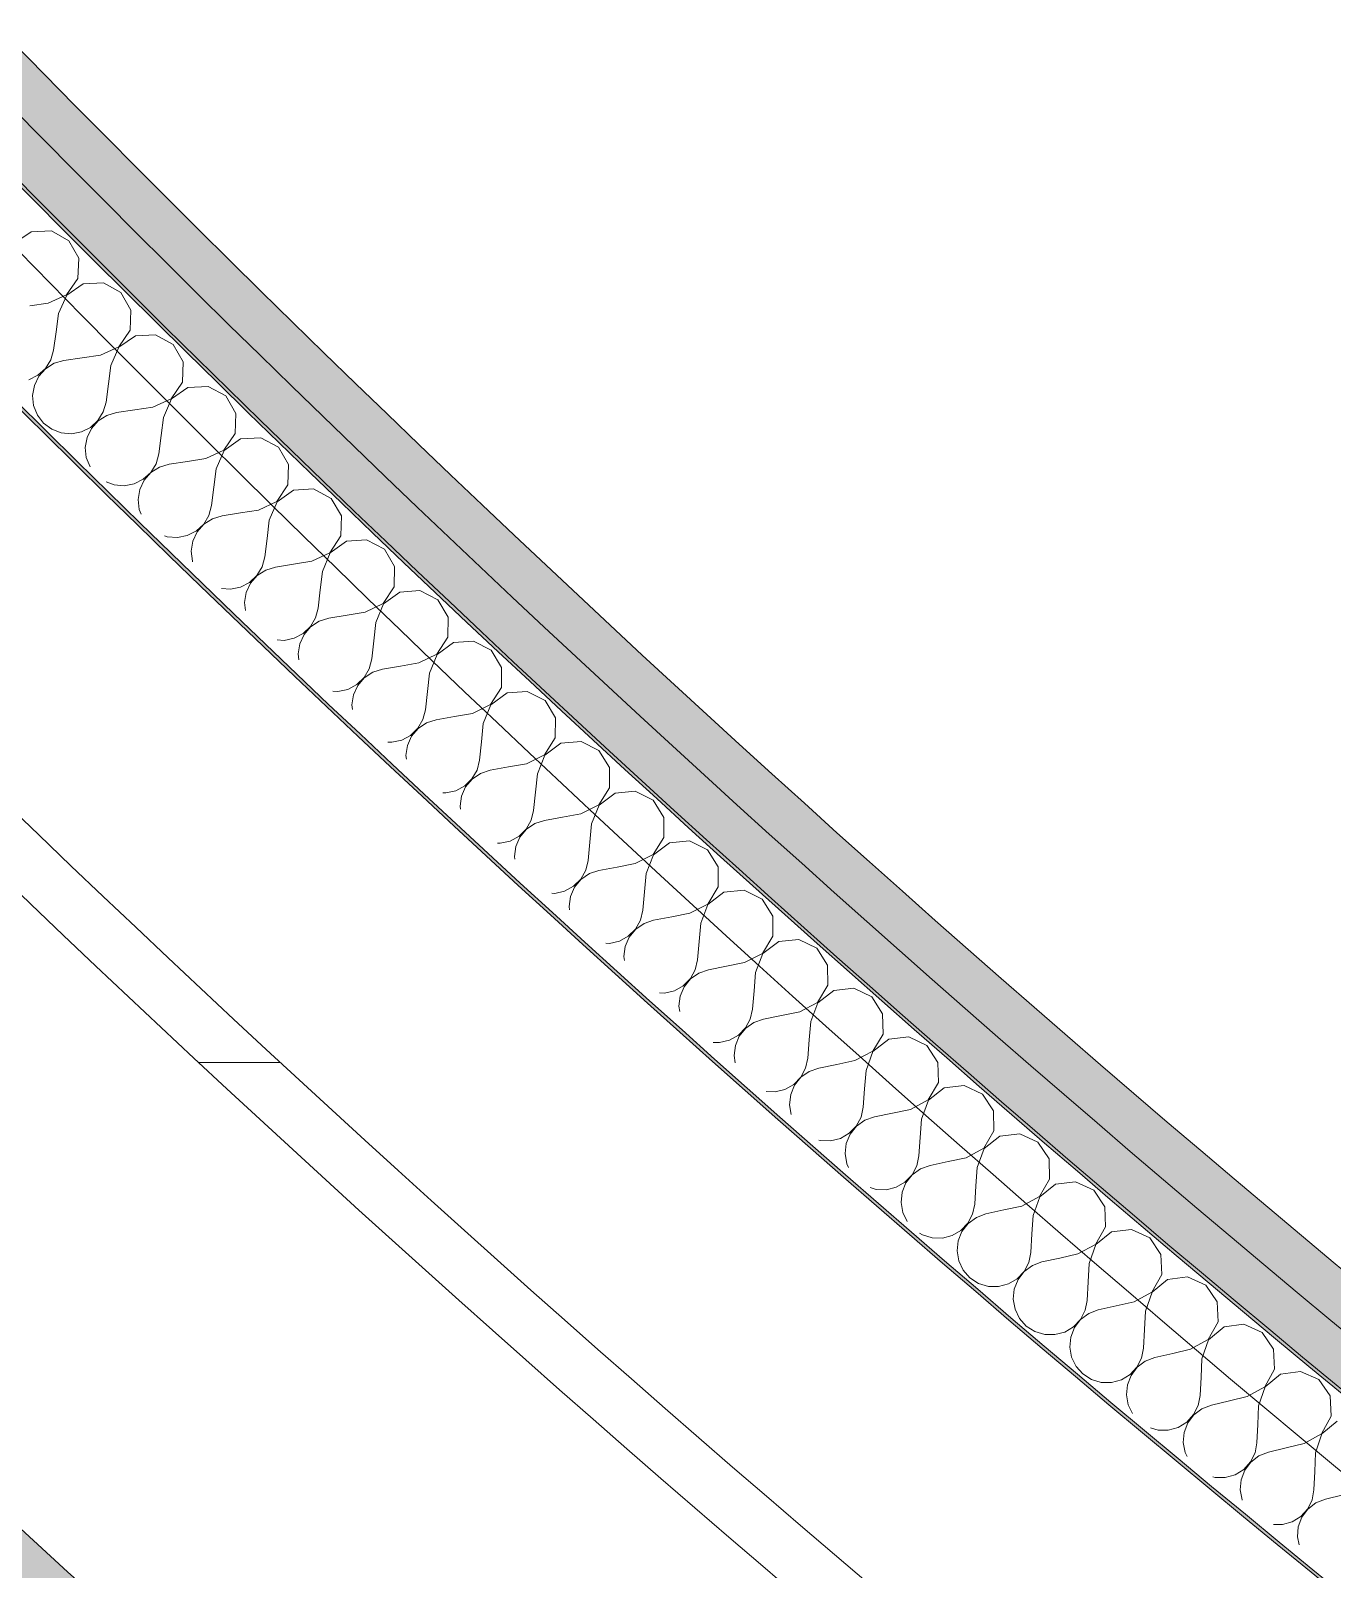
# Model space of a CAD drawing. Header units: millimetres. Extents: x -89663 to 74273, y -103666 to 18539.
# Drawn here: x -39574.8 to -39153.6, y -68363.8 to -67866.1 of the extents above; entities that cross this region are included whole.
import ezdxf
from ezdxf.enums import TextEntityAlignment as Align

# ---------------------------------------------------------------- set-up
doc = ezdxf.new("R2010")
doc.units = ezdxf.units.MM
doc.header["$MEASUREMENT"] = 0
doc.linetypes.add('Double Dashed', pattern=[1093.611073, 529.166651, -211.666656, 141.111112, -211.666656])
doc.linetypes.add('Hidden Line', pattern=[55, 45, -10])
for name, color, linetype in [('A-25-M_Wall_Ext', 7, 'Continuous'), ('A-25-M_Wall_Int', 7, 'Continuous'), ('New_A-05-M_Gross_Int_Circulation', 7, 'Continuous'), ('New_A-15-MG_Structural_Grid_Phase_2', 7, 'Continuous'), ('New_A-20-M_Floor_Slab', 7, 'Continuous'), ('New_A-20-M_Hard_Landscape', 7, 'Continuous'), ('New_A-25-M_Wall_Ext', 7, 'Continuous'), ('New_A-25-M_Wall_Int', 7, 'Continuous'), ('New_A-40-M_Soft_Landscaping_P2', 7, 'Continuous')]:
    doc.layers.add(name, color=color, linetype=linetype)
for name, color, linetype, lineweight in [('A-25-M_Wall_Ext_Pen_No__87', 8, 'Continuous', 20), ('A-25-M_Wall_Int_Pen_No__193', 7, 'Continuous', 18), ('New_A-20-M_Floor_Slab_Pen_No__89', 8, 'Continuous', 20), ('New_A-25-M_Wall_Ext_Pen_No__87', 8, 'Continuous', 20), ('New_A-25-M_Wall_Int_Pen_No__1', 7, 'Continuous', 13), ('New_A-25-M_Wall_Int_Pen_No__150', 7, 'Continuous', 0), ('New_A-40-M_Soft_Landscaping_P2_Pen_No__150', 7, 'Continuous', 0), ('New_ArchiCAD Zone Stamps_Pen_No__9', 7, 'Continuous', 13)]:
    doc.layers.add(name, color=color, linetype=linetype, lineweight=lineweight)
for name, color, linetype, lineweight, true_color in [('A-25-M_Wall_Int_Pen_No__107', 7, 'Continuous', 15, 0xa6a6a6), ('A-25-M_Wall_Int_Pen_No__149', 7, 'Continuous', 0, 0x2a2a2a), ('New_A-05-M_Gross_Int_Circulation_Pen_No__74', 7, 'Continuous', 20, 0x606060), ('New_A-15-MG_Structural_Grid_Phase_2_Pen_No__222', 7, 'Continuous', 13, 0x65af33), ('New_A-20-M_Hard_Landscape_Pen_No__53', 7, 'Continuous', 35, 0x444444), ('New_A-25-M_Wall_Ext_Pen_No__107', 7, 'Continuous', 15, 0xa6a6a6), ('New_A-25-M_Wall_Ext_Pen_No__27', 7, 'Continuous', 50, 0x2a2a2a), ('New_A-25-M_Wall_Int_Pen_No__107', 7, 'Continuous', 15, 0xa6a6a6), ('New_A-25-M_Wall_Int_Pen_No__81', 7, 'Continuous', 20, 0x6a6a6a)]:
    doc.layers.add(name, color=color, linetype=linetype, lineweight=lineweight, true_color=true_color)
doc.styles.add('GENERATED_STYLE_1', font='')
doc.styles.add('GENERATED_STYLE_3', font='')
doc.styles.get('GENERATED_STYLE_1').set_extended_font_data('Arial', bold=True)
doc.styles.get('GENERATED_STYLE_3').set_extended_font_data('Arial')

# ---------------------------------------------------------------- blocks, each defined once
blk = doc.blocks.new('Stair 07 _INB 0168_3_1', base_point=(-36902.6, -62923.54))
at = {"layer": 'New_A-05-M_Gross_Int_Circulation_Pen_No__74', "linetype": 'Continuous'}
blk.add_arc((-35590.81, -64044.6), 5572.84, 205.17635, 243.44538, dxfattribs=at)
at = {"layer": 'New_ArchiCAD Zone Stamps_Pen_No__9'}
for tag, height, style, p in [('ROOM_NAME', 250, 'GENERATED_STYLE_1', (-37168.15, -61611.29)), ('zoneNameLine2', 250, 'GENERATED_STYLE_1', (-37356.58, -62043.42)), ('ROOM_NUMBER', 200, 'GENERATED_STYLE_3', (-37545.01, -62464.13)), ('measuredAreaCode', 200, 'GENERATED_STYLE_3', (-37702.04, -62824.24)), ('DUMMY_649', 200, 'GENERATED_STYLE_3', (-37394.63, -62958.28)), ('DUMMY_650', 200, 'GENERATED_STYLE_3', (-36905.29, -63171.66)), ('DUMMY_651', 133.33, 'GENERATED_STYLE_3', (-36626, -63278.2))]:
    blk.add_attdef(tag, text='', height=height, rotation=336.4404, dxfattribs=dict(at, style=style)).set_placement(p, align=Align.TOP_LEFT)
blk = doc.blocks.new('Mesh_5_1', base_point=(-56628.5, -71821.01))
at = {"layer": 'New_A-20-M_Hard_Landscape_Pen_No__53', "linetype": 'Continuous', "flags": 128}
blk.add_lwpolyline([(-50733.29, -76386.27), (-45824.1, -78214.16), (-37862.26, -79362.98), (-25566.81, -79831.65), (-15524.66, -79453.14, 0.018331), (-5629.03, -78358.93), (-5812.18, -77015.43, 0.064555), (8110.91, -71321.81), (8166.87, -71194.51), (9811.35, -67453.22), (11682.05, -63197.26), (9115.45, -62078.09), (8602.87, -63253.59), (5945.5, -69347.79, -0.091986), (-14657.07, -75939.89), (-17579.25, -76160.81, -0.138824), (-37194.67, -72335.54, -0.171752), (-44779.44, -64647.12), (-44956.5, -64631.22), (-45033.77, -63133.21), (-45111.04, -61635.21), (-45188.32, -60137.2), (-45265.59, -58639.19), (-51572.37, -58963.59)], format="xyb", dxfattribs=at)
blk = doc.blocks.new('Mesh_33_1', base_point=(-40933.13, -67038.12))
at = {"layer": 'New_A-40-M_Soft_Landscaping_P2_Pen_No__150', "linetype": 'Continuous', "flags": 128}
blk.add_lwpolyline([(-40933.13, -67038.12, 0.320491), (-40900.75, -69852.74, 0.075053), (-37194.67, -72335.54, 0.135492), (-17580.92, -76160.23), (-17996.04, -70642.96, -0.183873), (-38079.88, -69688.08, -0.169448), (-40869.93, -67158.76, -0.091733)], format="xyb", close=True, dxfattribs=at)
blk = doc.blocks.new('Mesh_34_1', base_point=(-38055.11, -69698.86))
at = {"layer": 'New_A-40-M_Soft_Landscaping_P2_Pen_No__150', "linetype": 'Continuous', "flags": 128}
blk.add_lwpolyline([(-38055.11, -69698.86, -0.169694), (-40869.93, -67158.76, 0.334983), (-40169.42, -69894.96, 0.065126), (-36684.41, -71850.78, 0.165018), (-17774.28, -73559.95), (-17996.04, -70642.96, -0.183626)], format="xyb", close=True, dxfattribs=at)
blk = doc.blocks.new('Slab_46_1', base_point=(-44734.13, -52924.74))
at = {"layer": 'New_A-20-M_Floor_Slab_Pen_No__89', "linetype": 'Continuous', "flags": 128}
blk.add_lwpolyline([(-44734.13, -52924.74), (-44734.3, -52924.72, -0.179811), (-34721.45, -33027.69), (-34721.92, -33027.18), (-25959.6, -24873.2), (-20981.62, -27043.85), (-17009.56, -17934.66), (-17703.34, -17189.12), (-11222.85, -11158.55), (-10852.64, -11556.37), (-2918.66, -4173.23), (921.42, -599.75), (3259.49, -1619.27), (2636.44, -2195.91), (2144.41, -3324.28), (-4596.33, -18782.94), (-10337.07, -31948.28), (-13252.03, -30677.22), (-20095.26, -46371.16, -0.415568), (-30017.22, -50195.91), (-38341.96, -69287.69, -0.234037), (-41521.39, -64901.11, -0.022084), (-42146.95, -60901.38), (-44895.69, -59706.59, -0.043731)], format="xyb", close=True, dxfattribs=at)
blk = doc.blocks.new('*X542')
at = {"layer": 'New_A-25-M_Wall_Int_Pen_No__150', "linetype": 'Continuous'}
for p, q in [((-39574.59, -67931.08), (-39579.98, -67934.73)), ((-39568.09, -67930.81), (-39574.59, -67931.08)), ((-39562.42, -67933.99), (-39568.09, -67930.81)), ((-39559.25, -67939.67), (-39562.42, -67933.99)), ((-39559.54, -67946.17), (-39559.25, -67939.67)), ((-39563.2, -67951.55), (-39559.54, -67946.17)), ((-39557.76, -67947.95), (-39563.14, -67951.62)), ((-39551.26, -67947.65), (-39557.76, -67947.95)), ((-39545.57, -67950.8), (-39551.26, -67947.65)), ((-39569.15, -67954.2), (-39575.05, -67955.03)), ((-39569.15, -67954.2), (-39563.2, -67951.55)), ((-39563.14, -67951.62), (-39565.77, -67957.57)), ((-39542.39, -67956.47), (-39545.57, -67950.8)), ((-39565.77, -67957.57), (-39566.59, -67963.47)), ((-39542.65, -67962.98), (-39542.39, -67956.47)), ((-39566.59, -67963.47), (-39567.41, -67969.38)), ((-39546.29, -67968.37), (-39542.65, -67962.98)), ((-39540.86, -67964.75), (-39546.22, -67968.44)), ((-39534.36, -67964.42), (-39540.86, -67964.75)), ((-39528.66, -67967.55), (-39534.36, -67964.42)), ((-39568.31, -67972.54), (-39567.41, -67969.38)), ((-39552.22, -67971.04), (-39546.29, -67968.37)), ((-39546.22, -67968.44), (-39548.83, -67974.4)), ((-39525.45, -67973.2), (-39528.66, -67967.55)), ((-39570.03, -67975.34), (-39568.31, -67972.54)), ((-39567.18, -67973.66), (-39569.97, -67975.41)), ((-39564.02, -67972.75), (-39567.18, -67973.66)), ((-39558.12, -67971.9), (-39564.02, -67972.75)), ((-39552.22, -67971.04), (-39558.12, -67971.9)), ((-39548.83, -67974.4), (-39549.63, -67980.3)), ((-39525.69, -67979.71), (-39525.45, -67973.2)), ((-39575.4, -67979.01), (-39572.46, -67977.55)), ((-39572.17, -67977.84), (-39573.61, -67980.8)), ((-39572.46, -67977.55), (-39570.03, -67975.34)), ((-39569.97, -67975.41), (-39572.17, -67977.84)), ((-39529.3, -67985.12), (-39525.69, -67979.71)), ((-39573.61, -67980.8), (-39574.19, -67984.04)), ((-39574.19, -67984.04), (-39573.86, -67987.32)), ((-39549.63, -67980.3), (-39550.42, -67986.21)), ((-39535.23, -67987.81), (-39529.3, -67985.12)), ((-39529.23, -67985.18), (-39531.82, -67991.16)), ((-39523.89, -67981.47), (-39529.23, -67985.18)), ((-39517.39, -67981.12), (-39523.89, -67981.47)), ((-39511.68, -67984.22), (-39517.39, -67981.12)), ((-39508.44, -67989.87), (-39511.68, -67984.22)), ((-39573.86, -67987.32), (-39572.64, -67990.39)), ((-39553.02, -67992.18), (-39551.31, -67989.38)), ((-39551.31, -67989.38), (-39550.42, -67986.21)), ((-39547.02, -67989.57), (-39550.17, -67990.5)), ((-39541.12, -67988.69), (-39547.02, -67989.57)), ((-39535.23, -67987.81), (-39541.12, -67988.69)), ((-39508.65, -67996.37), (-39508.44, -67989.87)), ((-39572.64, -67990.39), (-39570.63, -67993.02)), ((-39570.63, -67993.02), (-39567.98, -67995.01)), ((-39567.98, -67995.01), (-39564.89, -67996.19)), ((-39558.37, -67995.88), (-39555.44, -67994.41)), ((-39555.14, -67994.7), (-39556.57, -67997.66)), ((-39555.44, -67994.41), (-39553.02, -67992.18)), ((-39552.95, -67992.25), (-39555.14, -67994.7)), ((-39550.17, -67990.5), (-39552.95, -67992.25)), ((-39531.82, -67991.16), (-39532.59, -67997.07)), ((-39564.89, -67996.19), (-39561.61, -67996.49)), ((-39561.61, -67996.49), (-39558.37, -67995.88)), ((-39556.57, -67997.66), (-39557.14, -68000.9)), ((-39532.59, -67997.07), (-39533.36, -68002.98)), ((-39512.25, -68001.79), (-39508.65, -67996.37)), ((-39506.85, -67998.12), (-39512.18, -68001.86)), ((-39500.36, -67997.74), (-39506.85, -67998.12)), ((-39494.63, -68000.82), (-39500.36, -67997.74)), ((-39557.14, -68000.9), (-39556.79, -68004.18)), ((-39556.79, -68004.18), (-39555.58, -68007.2)), ((-39534.23, -68006.15), (-39533.36, -68002.98)), ((-39518.16, -68004.51), (-39524.05, -68005.42)), ((-39518.16, -68004.51), (-39512.25, -68001.79)), ((-39512.18, -68001.86), (-39514.74, -68007.84)), ((-39491.37, -68006.45), (-39494.63, -68000.82)), ((-39538.34, -68011.19), (-39535.93, -68008.96)), ((-39535.87, -68009.03), (-39538.04, -68011.48)), ((-39535.93, -68008.96), (-39534.23, -68006.15)), ((-39533.09, -68007.26), (-39535.87, -68009.03)), ((-39529.94, -68006.32), (-39533.09, -68007.26)), ((-39524.05, -68005.42), (-39529.94, -68006.32)), ((-39514.74, -68007.84), (-39515.49, -68013.76)), ((-39491.55, -68012.96), (-39491.37, -68006.45)), ((-39550.32, -68012.06), (-39547.79, -68013.02)), ((-39547.79, -68013.02), (-39544.51, -68013.3)), ((-39544.51, -68013.3), (-39541.27, -68012.68)), ((-39541.27, -68012.68), (-39538.34, -68011.19)), ((-39539.46, -68014.45), (-39540.02, -68017.69)), ((-39538.04, -68011.48), (-39539.46, -68014.45)), ((-39515.49, -68013.76), (-39516.23, -68019.67)), ((-39495.12, -68018.4), (-39491.55, -68012.96)), ((-39489.74, -68014.71), (-39495.05, -68018.47)), ((-39483.25, -68014.3), (-39489.74, -68014.71)), ((-39477.51, -68017.36), (-39483.25, -68014.3)), ((-39540.02, -68017.69), (-39539.66, -68020.97)), ((-39517.09, -68022.85), (-39516.23, -68019.67)), ((-39501.02, -68021.14), (-39495.12, -68018.4)), ((-39495.05, -68018.47), (-39497.59, -68024.46)), ((-39474.23, -68022.97), (-39477.51, -68017.36)), ((-39539.66, -68020.97), (-39539.05, -68022.46)), ((-39518.78, -68025.66), (-39517.09, -68022.85)), ((-39515.95, -68023.95), (-39518.71, -68025.73)), ((-39512.8, -68023), (-39515.95, -68023.95)), ((-39506.91, -68022.07), (-39512.8, -68023)), ((-39501.02, -68021.14), (-39506.91, -68022.07)), ((-39497.59, -68024.46), (-39498.31, -68030.38)), ((-39474.38, -68029.48), (-39474.23, -68022.97)), ((-39531.49, -68029.45), (-39530.62, -68029.77)), ((-39530.62, -68029.77), (-39527.33, -68030.04)), ((-39527.33, -68030.04), (-39524.1, -68029.41)), ((-39524.1, -68029.41), (-39521.18, -68027.91)), ((-39520.88, -68028.2), (-39522.29, -68031.17)), ((-39521.18, -68027.91), (-39518.78, -68025.66)), ((-39518.71, -68025.73), (-39520.88, -68028.2)), ((-39477.93, -68034.93), (-39474.38, -68029.48)), ((-39522.29, -68031.17), (-39522.83, -68034.41)), ((-39522.83, -68034.41), (-39522.45, -68037.69)), ((-39498.31, -68030.38), (-39499.03, -68036.29)), ((-39483.82, -68037.7), (-39477.93, -68034.93)), ((-39477.86, -68035), (-39480.37, -68041)), ((-39472.56, -68031.22), (-39477.86, -68035)), ((-39466.07, -68030.78), (-39472.56, -68031.22)), ((-39460.32, -68033.82), (-39466.07, -68030.78)), ((-39457.01, -68039.42), (-39460.32, -68033.82)), ((-39522.45, -68037.69), (-39522.39, -68037.85)), ((-39501.56, -68042.3), (-39499.88, -68039.47)), ((-39499.88, -68039.47), (-39499.03, -68036.29)), ((-39495.59, -68039.61), (-39498.73, -68040.57)), ((-39489.7, -68038.66), (-39495.59, -68039.61)), ((-39483.82, -68037.7), (-39489.7, -68038.66)), ((-39457.14, -68045.93), (-39457.01, -68039.42)), ((-39506.86, -68046.06), (-39503.95, -68044.55)), ((-39503.64, -68044.84), (-39505.04, -68047.81)), ((-39503.95, -68044.55), (-39501.56, -68042.3)), ((-39501.49, -68042.36), (-39503.64, -68044.84)), ((-39498.73, -68040.57), (-39501.49, -68042.36)), ((-39480.37, -68041), (-39481.07, -68046.92)), ((-39513.04, -68046.48), (-39510.09, -68046.71)), ((-39510.09, -68046.71), (-39506.86, -68046.06)), ((-39505.04, -68047.81), (-39505.57, -68051.06)), ((-39481.07, -68046.92), (-39481.77, -68052.84)), ((-39460.67, -68051.39), (-39457.14, -68045.93)), ((-39455.32, -68047.66), (-39460.6, -68051.46)), ((-39448.83, -68047.19), (-39455.32, -68047.66)), ((-39443.06, -68050.21), (-39448.83, -68047.19)), ((-39505.57, -68051.06), (-39505.26, -68053.67)), ((-39482.6, -68056.02), (-39481.77, -68052.84)), ((-39466.55, -68054.19), (-39472.42, -68055.17)), ((-39466.55, -68054.19), (-39460.67, -68051.39)), ((-39460.6, -68051.46), (-39463.08, -68057.48)), ((-39439.73, -68055.79), (-39443.06, -68050.21)), ((-39486.64, -68061.12), (-39484.26, -68058.86)), ((-39484.19, -68058.92), (-39486.34, -68061.41)), ((-39484.26, -68058.86), (-39482.6, -68056.02)), ((-39481.44, -68057.12), (-39484.19, -68058.92)), ((-39478.3, -68056.14), (-39481.44, -68057.12)), ((-39472.42, -68055.17), (-39478.3, -68056.14)), ((-39463.08, -68057.48), (-39463.76, -68063.4)), ((-39439.83, -68062.3), (-39439.73, -68055.79)), ((-39494.99, -68063.14), (-39492.78, -68063.31)), ((-39492.78, -68063.31), (-39489.56, -68062.64)), ((-39489.56, -68062.64), (-39486.64, -68061.12)), ((-39487.72, -68064.39), (-39488.24, -68067.64)), ((-39486.34, -68061.41), (-39487.72, -68064.39)), ((-39463.76, -68063.4), (-39464.43, -68069.32)), ((-39443.34, -68067.78), (-39439.83, -68062.3)), ((-39438, -68064.03), (-39443.27, -68067.85)), ((-39431.51, -68063.54), (-39438, -68064.03)), ((-39425.73, -68066.52), (-39431.51, -68063.54)), ((-39488.24, -68067.64), (-39488, -68069.61)), ((-39465.24, -68072.51), (-39464.43, -68069.32)), ((-39449.2, -68070.6), (-39443.34, -68067.78)), ((-39443.27, -68067.85), (-39445.73, -68073.88)), ((-39422.38, -68072.1), (-39425.73, -68066.52)), ((-39466.9, -68075.34), (-39465.24, -68072.51)), ((-39464.09, -68073.6), (-39466.83, -68075.41)), ((-39460.95, -68072.61), (-39464.09, -68073.6)), ((-39455.08, -68071.61), (-39460.95, -68072.61)), ((-39449.2, -68070.6), (-39455.08, -68071.61)), ((-39445.73, -68073.88), (-39446.38, -68079.8)), ((-39422.46, -68078.6), (-39422.38, -68072.1)), ((-39477.05, -68079.72), (-39475.4, -68079.83)), ((-39475.4, -68079.83), (-39472.18, -68079.15)), ((-39472.18, -68079.15), (-39469.27, -68077.62)), ((-39468.97, -68077.9), (-39470.34, -68080.89)), ((-39469.27, -68077.62), (-39466.9, -68075.34)), ((-39466.83, -68075.41), (-39468.97, -68077.9)), ((-39446.38, -68079.8), (-39447.02, -68085.73)), ((-39425.94, -68084.1), (-39422.46, -68078.6)), ((-39414.13, -68079.8), (-39420.62, -68080.32)), ((-39408.34, -68082.77), (-39414.13, -68079.8)), ((-39470.34, -68080.89), (-39470.84, -68084.15)), ((-39470.84, -68084.15), (-39470.65, -68085.62)), ((-39431.79, -68086.94), (-39425.94, -68084.1)), ((-39425.87, -68084.17), (-39428.3, -68090.2)), ((-39420.62, -68080.32), (-39425.87, -68084.17)), ((-39404.97, -68088.33), (-39408.34, -68082.77)), ((-39449.47, -68091.76), (-39447.83, -68088.91)), ((-39447.83, -68088.91), (-39447.02, -68085.73)), ((-39443.53, -68089), (-39446.67, -68090)), ((-39437.66, -68087.97), (-39443.53, -68089)), ((-39431.79, -68086.94), (-39437.66, -68087.97)), ((-39405.01, -68094.83), (-39404.97, -68088.33)), ((-39454.73, -68095.59), (-39451.83, -68094.04)), ((-39451.53, -68094.33), (-39452.88, -68097.32)), ((-39451.83, -68094.04), (-39449.47, -68091.76)), ((-39449.4, -68091.83), (-39451.53, -68094.33)), ((-39446.67, -68090), (-39449.4, -68091.83)), ((-39428.3, -68090.2), (-39428.93, -68096.13)), ((-39459.19, -68096.2), (-39457.95, -68096.28)), ((-39457.95, -68096.28), (-39454.73, -68095.59)), ((-39452.88, -68097.32), (-39453.37, -68100.58)), ((-39428.93, -68096.13), (-39429.55, -68102.06)), ((-39408.47, -68100.35), (-39405.01, -68094.83)), ((-39403.17, -68096.54), (-39408.4, -68100.41)), ((-39396.68, -68096), (-39403.17, -68096.54)), ((-39390.88, -68098.94), (-39396.68, -68096)), ((-39387.48, -68104.48), (-39390.88, -68098.94)), ((-39453.37, -68100.58), (-39453.22, -68101.71)), ((-39430.34, -68105.25), (-39429.55, -68102.06)), ((-39420.18, -68104.27), (-39426.05, -68105.32)), ((-39414.31, -68103.21), (-39420.18, -68104.27)), ((-39414.31, -68103.21), (-39408.47, -68100.35)), ((-39408.4, -68100.41), (-39410.81, -68106.46)), ((-39387.5, -68110.99), (-39387.48, -68104.48)), ((-39434.32, -68110.4), (-39431.97, -68108.1)), ((-39431.9, -68108.17), (-39434.02, -68110.68)), ((-39431.97, -68108.1), (-39430.34, -68105.25)), ((-39429.17, -68106.33), (-39431.9, -68108.17)), ((-39426.05, -68105.32), (-39429.17, -68106.33)), ((-39410.81, -68106.46), (-39411.41, -68112.39)), ((-39441.43, -68112.6), (-39440.43, -68112.66)), ((-39440.43, -68112.66), (-39437.22, -68111.96)), ((-39437.22, -68111.96), (-39434.32, -68110.4)), ((-39435.36, -68113.68), (-39435.83, -68116.94)), ((-39434.02, -68110.68), (-39435.36, -68113.68)), ((-39411.41, -68112.39), (-39412.01, -68118.32)), ((-39390.94, -68116.52), (-39387.5, -68110.99)), ((-39385.65, -68112.69), (-39390.86, -68116.58)), ((-39379.17, -68112.12), (-39385.65, -68112.69)), ((-39373.35, -68115.04), (-39379.17, -68112.12)), ((-39435.83, -68116.94), (-39435.7, -68117.89)), ((-39412.78, -68121.51), (-39412.01, -68118.32)), ((-39396.77, -68119.41), (-39402.63, -68120.49)), ((-39396.77, -68119.41), (-39390.94, -68116.52)), ((-39390.86, -68116.58), (-39393.25, -68122.64)), ((-39369.93, -68120.57), (-39373.35, -68115.04)), ((-39416.75, -68126.68), (-39414.4, -68124.37)), ((-39414.33, -68124.44), (-39416.44, -68126.96)), ((-39414.4, -68124.37), (-39412.78, -68121.51)), ((-39411.61, -68122.59), (-39414.33, -68124.44)), ((-39408.49, -68121.56), (-39411.61, -68122.59)), ((-39402.63, -68120.49), (-39408.49, -68121.56)), ((-39393.25, -68122.64), (-39393.83, -68128.57)), ((-39369.92, -68127.08), (-39369.93, -68120.57)), ((-39423.76, -68128.91), (-39422.84, -68128.97)), ((-39422.84, -68128.97), (-39419.63, -68128.25)), ((-39419.63, -68128.25), (-39416.75, -68126.68)), ((-39416.44, -68126.96), (-39417.77, -68129.96)), ((-39393.83, -68128.57), (-39394.4, -68134.5)), ((-39373.33, -68132.62), (-39369.92, -68127.08)), ((-39368.06, -68128.77), (-39373.26, -68132.68)), ((-39361.58, -68128.17), (-39368.06, -68128.77)), ((-39355.76, -68131.06), (-39361.58, -68128.17)), ((-39417.77, -68129.96), (-39418.23, -68133.22)), ((-39418.23, -68133.22), (-39418.1, -68134.14)), ((-39395.16, -68137.7), (-39394.4, -68134.5)), ((-39379.15, -68135.53), (-39373.33, -68132.62)), ((-39373.26, -68132.68), (-39375.62, -68138.75)), ((-39352.31, -68136.58), (-39355.76, -68131.06)), ((-39396.77, -68140.57), (-39395.16, -68137.7)), ((-39393.99, -68138.78), (-39396.7, -68140.63)), ((-39390.87, -68137.73), (-39393.99, -68138.78)), ((-39385.01, -68136.64), (-39390.87, -68137.73)), ((-39379.15, -68135.53), (-39385.01, -68136.64)), ((-39375.62, -68138.75), (-39376.17, -68144.68)), ((-39352.28, -68143.09), (-39352.31, -68136.58)), ((-39405.19, -68145.2), (-39401.98, -68144.46)), ((-39401.98, -68144.46), (-39399.1, -68142.88)), ((-39398.79, -68143.16), (-39400.11, -68146.17)), ((-39399.1, -68142.88), (-39396.77, -68140.57)), ((-39396.7, -68140.63), (-39398.79, -68143.16)), ((-39355.66, -68148.64), (-39352.28, -68143.09)), ((-39343.93, -68144.15), (-39350.41, -68144.77)), ((-39338.09, -68147.01), (-39343.93, -68144.15)), ((-39406.18, -68145.14), (-39405.19, -68145.2)), ((-39400.11, -68146.17), (-39400.56, -68149.43)), ((-39400.56, -68149.43), (-39400.41, -68150.48)), ((-39376.17, -68144.68), (-39376.72, -68150.62)), ((-39361.47, -68151.58), (-39355.66, -68148.64)), ((-39355.59, -68148.71), (-39357.93, -68154.78)), ((-39350.41, -68144.77), (-39355.59, -68148.71)), ((-39334.63, -68152.52), (-39338.09, -68147.01)), ((-39379.07, -68156.69), (-39377.47, -68153.82)), ((-39377.47, -68153.82), (-39376.72, -68150.62)), ((-39373.18, -68153.83), (-39376.29, -68154.89)), ((-39367.32, -68152.71), (-39373.18, -68153.83)), ((-39361.47, -68151.58), (-39367.32, -68152.71)), ((-39334.56, -68159.02), (-39334.63, -68152.52)), ((-39384.26, -68160.61), (-39381.39, -68159.01)), ((-39381.08, -68159.29), (-39382.39, -68162.31)), ((-39381.39, -68159.01), (-39379.07, -68156.69)), ((-39378.99, -68156.76), (-39381.08, -68159.29)), ((-39376.29, -68154.89), (-39378.99, -68156.76)), ((-39357.93, -68154.78), (-39358.46, -68160.72)), ((-39337.93, -68164.59), (-39334.56, -68159.02)), ((-39388.69, -68161.29), (-39387.47, -68161.35)), ((-39387.47, -68161.35), (-39384.26, -68160.61)), ((-39382.39, -68162.31), (-39382.82, -68165.57)), ((-39358.46, -68160.72), (-39358.98, -68166.66)), ((-39332.69, -68160.7), (-39337.86, -68164.66)), ((-39326.22, -68160.05), (-39332.69, -68160.7)), ((-39320.37, -68162.89), (-39326.22, -68160.05)), ((-39316.88, -68168.38), (-39320.37, -68162.89)), ((-39382.82, -68165.57), (-39382.62, -68166.9)), ((-39359.71, -68169.86), (-39358.98, -68166.66)), ((-39349.57, -68168.71), (-39355.42, -68169.86)), ((-39343.72, -68167.56), (-39349.57, -68168.71)), ((-39343.72, -68167.56), (-39337.93, -68164.59)), ((-39337.86, -68164.66), (-39340.17, -68170.74)), ((-39316.79, -68174.89), (-39316.88, -68168.38)), ((-39363.61, -68175.07), (-39361.3, -68172.74)), ((-39361.23, -68172.8), (-39363.3, -68175.35)), ((-39361.3, -68172.74), (-39359.71, -68169.86)), ((-39358.53, -68170.93), (-39361.23, -68172.8)), ((-39355.42, -68169.86), (-39358.53, -68170.93)), ((-39340.17, -68170.74), (-39340.67, -68176.68)), ((-39371.29, -68177.37), (-39369.68, -68177.44)), ((-39369.68, -68177.44), (-39366.48, -68176.68)), ((-39366.48, -68176.68), (-39363.61, -68175.07)), ((-39364.6, -68178.37), (-39365.01, -68181.64)), ((-39363.3, -68175.35), (-39364.6, -68178.37)), ((-39340.67, -68176.68), (-39341.17, -68182.62)), ((-39320.13, -68180.47), (-39316.79, -68174.89)), ((-39314.91, -68176.56), (-39320.06, -68180.53)), ((-39308.43, -68175.88), (-39314.91, -68176.56)), ((-39302.57, -68178.69), (-39308.43, -68175.88)), ((-39299.06, -68184.17), (-39302.57, -68178.69)), ((-39365.01, -68181.64), (-39364.74, -68183.41)), ((-39341.89, -68185.83), (-39341.17, -68182.62)), ((-39325.91, -68183.46), (-39331.75, -68184.63)), ((-39325.91, -68183.46), (-39320.13, -68180.47)), ((-39320.06, -68180.53), (-39322.34, -68186.63)), ((-39298.94, -68190.68), (-39299.06, -68184.17)), ((-39345.76, -68191.06), (-39343.46, -68188.71)), ((-39343.39, -68188.78), (-39345.45, -68191.33)), ((-39343.46, -68188.71), (-39341.89, -68185.83)), ((-39340.7, -68186.89), (-39343.39, -68188.78)), ((-39337.6, -68185.81), (-39340.7, -68186.89)), ((-39331.75, -68184.63), (-39337.6, -68185.81)), ((-39322.34, -68186.63), (-39322.82, -68192.57)), ((-39353.96, -68193.36), (-39351.82, -68193.45)), ((-39351.82, -68193.45), (-39348.62, -68192.68)), ((-39348.62, -68192.68), (-39345.76, -68191.06)), ((-39345.45, -68191.33), (-39346.74, -68194.36)), ((-39322.82, -68192.57), (-39323.29, -68198.51)), ((-39302.26, -68196.27), (-39298.94, -68190.68)), ((-39297.05, -68192.34), (-39302.19, -68196.34)), ((-39290.59, -68191.63), (-39297.05, -68192.34)), ((-39284.71, -68194.42), (-39290.59, -68191.63)), ((-39346.74, -68194.36), (-39347.14, -68197.63)), ((-39347.14, -68197.63), (-39346.77, -68200.01)), ((-39324, -68201.72), (-39323.29, -68198.51)), ((-39308.03, -68199.28), (-39302.26, -68196.27)), ((-39302.19, -68196.34), (-39304.45, -68202.44)), ((-39281.18, -68199.88), (-39284.71, -68194.42)), ((-39325.56, -68204.61), (-39324, -68201.72)), ((-39322.81, -68202.78), (-39325.49, -68204.68)), ((-39319.71, -68201.68), (-39322.81, -68202.78)), ((-39313.87, -68200.49), (-39319.71, -68201.68)), ((-39308.03, -68199.28), (-39313.87, -68200.49)), ((-39304.45, -68202.44), (-39304.9, -68208.38)), ((-39281.03, -68206.39), (-39281.18, -68199.88)), ((-39333.9, -68209.38), (-39330.71, -68208.6)), ((-39330.71, -68208.6), (-39327.85, -68206.97)), ((-39327.54, -68207.24), (-39328.81, -68210.27)), ((-39327.85, -68206.97), (-39325.56, -68204.61)), ((-39325.49, -68204.68), (-39327.54, -68207.24)), ((-39304.9, -68208.38), (-39305.35, -68214.33)), ((-39284.33, -68212), (-39281.03, -68206.39)), ((-39279.14, -68208.05), (-39284.25, -68212.07)), ((-39272.67, -68207.31), (-39279.14, -68208.05)), ((-39266.78, -68210.08), (-39272.67, -68207.31)), ((-39336.72, -68209.28), (-39333.9, -68209.38)), ((-39328.81, -68210.27), (-39329.2, -68213.54)), ((-39329.2, -68213.54), (-39328.69, -68216.69)), ((-39290.08, -68215.04), (-39284.33, -68212)), ((-39284.25, -68212.07), (-39286.49, -68218.18)), ((-39263.23, -68215.53), (-39266.78, -68210.08)), ((-39307.59, -68220.44), (-39306.04, -68217.54)), ((-39304.85, -68218.59), (-39307.52, -68220.5)), ((-39306.04, -68217.54), (-39305.35, -68214.33)), ((-39301.75, -68217.48), (-39304.85, -68218.59)), ((-39295.92, -68216.26), (-39301.75, -68217.48)), ((-39290.08, -68215.04), (-39295.92, -68216.26)), ((-39286.49, -68218.18), (-39286.91, -68224.12)), ((-39263.06, -68222.03), (-39263.23, -68215.53)), ((-39312.72, -68224.44), (-39309.87, -68222.8)), ((-39309.56, -68223.08), (-39310.82, -68226.11)), ((-39309.87, -68222.8), (-39307.59, -68220.44)), ((-39307.52, -68220.5), (-39309.56, -68223.08)), ((-39286.91, -68224.12), (-39287.34, -68230.07)), ((-39266.33, -68227.65), (-39263.06, -68222.03)), ((-39261.15, -68223.68), (-39266.25, -68227.72)), ((-39254.69, -68222.92), (-39261.15, -68223.68)), ((-39248.79, -68225.66), (-39254.69, -68222.92)), ((-39319.73, -68224.97), (-39319.21, -68225.14)), ((-39319.21, -68225.14), (-39315.91, -68225.24)), ((-39315.91, -68225.24), (-39312.72, -68224.44)), ((-39310.82, -68226.11), (-39311.19, -68229.38)), ((-39272.07, -68230.71), (-39266.33, -68227.65)), ((-39266.25, -68227.72), (-39268.46, -68233.84)), ((-39245.21, -68231.09), (-39248.79, -68225.66)), ((-39311.19, -68229.38), (-39310.66, -68232.64)), ((-39310.66, -68232.64), (-39310.07, -68233.89)), ((-39289.56, -68236.19), (-39288.02, -68233.29)), ((-39288.02, -68233.29), (-39287.34, -68230.07)), ((-39283.73, -68233.21), (-39286.82, -68234.33)), ((-39277.9, -68231.96), (-39283.73, -68233.21)), ((-39272.07, -68230.71), (-39277.9, -68231.96)), ((-39268.46, -68233.84), (-39268.87, -68239.79)), ((-39245.02, -68237.59), (-39245.21, -68231.09)), ((-39294.67, -68240.22), (-39291.83, -68238.56)), ((-39291.51, -68238.83), (-39292.76, -68241.88)), ((-39291.83, -68238.56), (-39289.56, -68236.19)), ((-39289.48, -68236.25), (-39291.51, -68238.83)), ((-39286.82, -68234.33), (-39289.48, -68236.25)), ((-39248.26, -68243.23), (-39245.02, -68237.59)), ((-39236.65, -68238.45), (-39243.11, -68239.23)), ((-39230.74, -68241.16), (-39236.65, -68238.45)), ((-39303.1, -68240.32), (-39301.16, -68240.93)), ((-39301.16, -68240.93), (-39297.86, -68241.03)), ((-39297.86, -68241.03), (-39294.67, -68240.22)), ((-39292.76, -68241.88), (-39293.12, -68245.15)), ((-39268.87, -68239.79), (-39269.26, -68245.73)), ((-39253.99, -68246.32), (-39248.26, -68243.23)), ((-39248.19, -68243.3), (-39250.37, -68249.43)), ((-39243.11, -68239.23), (-39248.19, -68243.3)), ((-39227.14, -68246.58), (-39230.74, -68241.16)), ((-39293.12, -68245.15), (-39292.57, -68248.4)), ((-39292.57, -68248.4), (-39291.18, -68251.33)), ((-39271.46, -68251.86), (-39269.93, -68248.95)), ((-39269.93, -68248.95), (-39269.26, -68245.73)), ((-39265.64, -68248.86), (-39268.73, -68249.99)), ((-39259.82, -68247.59), (-39265.64, -68248.86)), ((-39253.99, -68246.32), (-39259.82, -68247.59)), ((-39226.91, -68253.08), (-39227.14, -68246.58)), ((-39273.72, -68254.24), (-39271.46, -68251.86)), ((-39271.38, -68251.93), (-39273.4, -68254.52)), ((-39268.73, -68249.99), (-39271.38, -68251.93)), ((-39250.37, -68249.43), (-39250.75, -68255.37)), ((-39230.13, -68258.74), (-39226.91, -68253.08)), ((-39218.54, -68253.9), (-39224.99, -68254.71)), ((-39212.62, -68256.59), (-39218.54, -68253.9)), ((-39287.12, -68255.08), (-39286.2, -68255.68)), ((-39286.2, -68255.68), (-39283.04, -68256.66)), ((-39283.04, -68256.66), (-39279.74, -68256.74)), ((-39279.74, -68256.74), (-39276.55, -68255.91)), ((-39276.55, -68255.91), (-39273.72, -68254.24)), ((-39274.64, -68257.56), (-39274.98, -68260.84)), ((-39273.4, -68254.52), (-39274.64, -68257.56)), ((-39250.75, -68255.37), (-39251.12, -68261.32)), ((-39235.85, -68261.84), (-39230.13, -68258.74)), ((-39230.06, -68258.8), (-39232.22, -68264.94)), ((-39224.99, -68254.71), (-39230.06, -68258.8)), ((-39208.99, -68261.99), (-39212.62, -68256.59)), ((-39274.98, -68260.84), (-39274.42, -68264.09)), ((-39251.78, -68264.55), (-39251.12, -68261.32)), ((-39241.67, -68263.14), (-39247.49, -68264.43)), ((-39235.85, -68261.84), (-39241.67, -68263.14)), ((-39208.74, -68268.5), (-39208.99, -68261.99)), ((-39274.42, -68264.09), (-39272.99, -68267.07)), ((-39272.99, -68267.07), (-39270.8, -68269.55)), ((-39255.54, -68269.85), (-39253.29, -68267.46)), ((-39253.22, -68267.53), (-39255.23, -68270.12)), ((-39253.29, -68267.46), (-39251.78, -68264.55)), ((-39250.57, -68265.58), (-39253.22, -68267.53)), ((-39247.49, -68264.43), (-39250.57, -68265.58)), ((-39232.22, -68264.94), (-39232.57, -68270.89)), ((-39211.94, -68274.16), (-39208.74, -68268.5)), ((-39270.8, -68269.55), (-39268.01, -68271.34)), ((-39268.01, -68271.34), (-39264.85, -68272.31)), ((-39264.85, -68272.31), (-39261.55, -68272.37)), ((-39261.55, -68272.37), (-39258.37, -68271.53)), ((-39258.37, -68271.53), (-39255.54, -68269.85)), ((-39256.45, -68273.18), (-39256.78, -68276.45)), ((-39255.23, -68270.12), (-39256.45, -68273.18)), ((-39232.57, -68270.89), (-39232.92, -68276.84)), ((-39206.82, -68270.12), (-39211.87, -68274.22)), ((-39200.37, -68269.28), (-39206.82, -68270.12)), ((-39194.43, -68271.95), (-39200.37, -68269.28)), ((-39190.79, -68277.33), (-39194.43, -68271.95)), ((-39256.78, -68276.45), (-39256.2, -68279.7)), ((-39233.56, -68280.06), (-39232.92, -68276.84)), ((-39223.46, -68278.62), (-39229.27, -68279.93)), ((-39217.65, -68277.29), (-39223.46, -68278.62)), ((-39217.65, -68277.29), (-39211.94, -68274.16)), ((-39211.87, -68274.22), (-39214, -68280.37)), ((-39190.51, -68283.83), (-39190.79, -68277.33)), ((-39256.2, -68279.7), (-39254.76, -68282.67)), ((-39254.76, -68282.67), (-39252.56, -68285.14)), ((-39237.3, -68285.39), (-39235.06, -68282.99)), ((-39234.99, -68283.05), (-39236.99, -68285.66)), ((-39235.06, -68282.99), (-39233.56, -68280.06)), ((-39232.35, -68281.09), (-39234.99, -68283.05)), ((-39229.27, -68279.93), (-39232.35, -68281.09)), ((-39214, -68280.37), (-39214.33, -68286.32)), ((-39193.68, -68289.51), (-39190.51, -68283.83)), ((-39252.56, -68285.14), (-39249.77, -68286.92)), ((-39249.77, -68286.92), (-39246.6, -68287.88)), ((-39246.6, -68287.88), (-39243.3, -68287.93)), ((-39243.3, -68287.93), (-39240.12, -68287.08)), ((-39240.12, -68287.08), (-39237.3, -68285.39)), ((-39238.19, -68288.71), (-39238.51, -68291.99)), ((-39236.99, -68285.66), (-39238.19, -68288.71)), ((-39214.33, -68286.32), (-39214.65, -68292.28)), ((-39188.58, -68285.45), (-39193.61, -68289.58)), ((-39182.13, -68284.58), (-39188.58, -68285.45)), ((-39176.19, -68287.23), (-39182.13, -68284.58)), ((-39172.52, -68292.6), (-39176.19, -68287.23)), ((-39238.51, -68291.99), (-39237.92, -68295.24)), ((-39215.28, -68295.51), (-39214.65, -68292.28)), ((-39199.38, -68292.67), (-39205.18, -68294.01)), ((-39199.38, -68292.67), (-39193.68, -68289.51)), ((-39193.61, -68289.58), (-39195.71, -68295.73)), ((-39172.21, -68299.1), (-39172.52, -68292.6)), ((-39237.92, -68295.24), (-39236.47, -68298.2)), ((-39236.47, -68298.2), (-39234.25, -68300.66)), ((-39219, -68300.84), (-39216.77, -68298.43)), ((-39216.69, -68298.5), (-39218.68, -68301.11)), ((-39216.77, -68298.43), (-39215.28, -68295.51)), ((-39214.06, -68296.53), (-39216.69, -68298.5)), ((-39210.99, -68295.36), (-39214.06, -68296.53)), ((-39205.18, -68294.01), (-39210.99, -68295.36)), ((-39195.71, -68295.73), (-39196.02, -68301.69)), ((-39234.25, -68300.66), (-39231.46, -68302.43)), ((-39231.46, -68302.43), (-39228.29, -68303.37)), ((-39228.29, -68303.37), (-39224.99, -68303.41)), ((-39224.99, -68303.41), (-39221.81, -68302.54)), ((-39221.81, -68302.54), (-39219, -68300.84)), ((-39218.68, -68301.11), (-39219.87, -68304.17)), ((-39196.02, -68301.69), (-39196.32, -68307.64)), ((-39175.36, -68304.79), (-39172.21, -68299.1)), ((-39170.27, -68300.7), (-39175.29, -68304.85)), ((-39163.83, -68299.81), (-39170.27, -68300.7)), ((-39157.87, -68302.43), (-39163.83, -68299.81)), ((-39154.18, -68307.78), (-39157.87, -68302.43)), ((-39219.87, -68304.17), (-39220.18, -68307.45)), ((-39220.18, -68307.45), (-39219.58, -68310.69)), ((-39196.93, -68310.87), (-39196.32, -68307.64)), ((-39181.04, -68307.97), (-39186.84, -68309.34)), ((-39181.04, -68307.97), (-39175.36, -68304.79)), ((-39175.29, -68304.85), (-39177.37, -68311.02)), ((-39153.85, -68314.28), (-39154.18, -68307.78)), ((-39219.58, -68310.69), (-39218.19, -68313.49)), ((-39198.41, -68313.81), (-39196.93, -68310.87)), ((-39195.71, -68311.89), (-39198.33, -68313.87)), ((-39192.64, -68310.7), (-39195.71, -68311.89)), ((-39186.84, -68309.34), (-39192.64, -68310.7)), ((-39177.37, -68311.02), (-39177.65, -68316.97)), ((-39212.37, -68318.07), (-39209.91, -68318.79)), ((-39206.61, -68318.82), (-39203.44, -68317.94)), ((-39203.44, -68317.94), (-39200.63, -68316.22)), ((-39200.31, -68316.49), (-39201.49, -68319.56)), ((-39200.63, -68316.22), (-39198.41, -68313.81)), ((-39198.33, -68313.87), (-39200.31, -68316.49)), ((-39177.65, -68316.97), (-39177.92, -68322.92)), ((-39156.98, -68319.99), (-39153.85, -68314.28)), ((-39151.91, -68315.88), (-39156.9, -68320.05)), ((-39209.91, -68318.79), (-39206.61, -68318.82)), ((-39201.49, -68319.56), (-39201.79, -68322.84)), ((-39201.79, -68322.84), (-39201.17, -68326.08)), ((-39178.52, -68326.16), (-39177.92, -68322.92)), ((-39162.64, -68323.19), (-39168.44, -68324.58)), ((-39162.64, -68323.19), (-39156.98, -68319.99)), ((-39156.9, -68320.05), (-39158.96, -68326.22)), ((-39201.17, -68326.08), (-39200.5, -68327.41)), ((-39179.98, -68329.1), (-39178.52, -68326.16)), ((-39177.3, -68327.17), (-39179.91, -68329.16)), ((-39174.23, -68325.97), (-39177.3, -68327.17)), ((-39168.44, -68324.58), (-39174.23, -68325.97)), ((-39158.96, -68326.22), (-39159.21, -68332.18)), ((-39188.16, -68334.14), (-39185, -68333.25)), ((-39185, -68333.25), (-39182.2, -68331.53)), ((-39181.88, -68331.79), (-39183.05, -68334.86)), ((-39182.2, -68331.53), (-39179.98, -68329.1)), ((-39179.91, -68329.16), (-39181.88, -68331.79)), ((-39159.21, -68332.18), (-39159.46, -68338.13)), ((-39192.24, -68333.91), (-39191.46, -68334.13)), ((-39191.46, -68334.13), (-39188.16, -68334.14)), ((-39183.05, -68334.86), (-39183.33, -68338.14)), ((-39183.33, -68338.14), (-39182.69, -68341.38)), ((-39160.05, -68341.37), (-39159.46, -68338.13)), ((-39182.69, -68341.38), (-39182.66, -68341.44)), ((-39161.5, -68344.32), (-39160.05, -68341.37)), ((-39158.82, -68342.38), (-39161.42, -68344.38)), ((-39155.76, -68341.17), (-39158.82, -68342.38)), ((-39149.97, -68339.75), (-39155.76, -68341.17)), ((-39169.66, -68349.39), (-39166.49, -68348.49)), ((-39166.49, -68348.49), (-39163.7, -68346.75)), ((-39163.38, -68347.02), (-39164.54, -68350.09)), ((-39163.7, -68346.75), (-39161.5, -68344.32)), ((-39161.42, -68344.38), (-39163.38, -68347.02)), ((-39172.56, -68349.4), (-39169.66, -68349.39)), ((-39164.54, -68350.09), (-39164.8, -68353.38)), ((-39164.8, -68353.38), (-39164.3, -68355.89))]:
    blk.add_line(p, q, dxfattribs=at)
blk = doc.blocks.new('Wall_143_1', base_point=(-40577.04, -66482.19))
at = {"layer": 'New_A-25-M_Wall_Int_Pen_No__107', "linetype": 'Continuous'}
for points in [[(-40621.21, -66427.56), (-40621.24, -66427.65, 0.161651), (-38098.7, -68976.58), (-38092.69, -68962.8, -0.161556), (-40607.26, -66422.08)], [(-40628.49, -66446.53), (-40628.54, -66446.68, 0.16107), (-38104.71, -68990.35), (-38098.7, -68976.58, -0.160976), (-40614.58, -66441.07)]]:
    blk.add_hatch(color=256, dxfattribs=at).paths.add_polyline_path(points)
at = {"layer": 'New_A-25-M_Wall_Int_Pen_No__81', "linetype": 'Continuous', "lineweight": 0, "true_color": 0x353535}
for points in [[(-40628.97, -66447.8), (-40629.03, -66447.94, 0.161031), (-38105.11, -68991.27), (-38104.71, -68990.35, -0.16103), (-40628.15, -66447.47)], [(-40653.73, -66512.31, 0.15909), (-38125.53, -69038.1), (-38125.13, -69037.18, -0.159083), (-40652.79, -66511.94)]]:
    blk.add_hatch(color=250, dxfattribs=at).paths.add_polyline_path(points)
at = {"layer": 'New_A-25-M_Wall_Int_Pen_No__1', "linetype": 'Continuous'}
for radius, start, end in [(5676.01, 206.19721, 243.05793), (5691.01, 206.48778, 243.06686), (5706.01, 206.48456, 243.07573), (5707.01, 206.9878, 243.07632), (5758.01, 206.948511, 243.106149), (5757.01, 206.94947, 243.105569)]:
    blk.add_arc((-35520.95, -63902.84), radius, start, end, dxfattribs=at)
at = {"layer": 'New_A-25-M_Wall_Int', "color": 250, "lineweight": 50, "true_color": 0x2a2a2a}
blk.add_blockref('*X542', (0, 0), dxfattribs=at)
blk = doc.blocks.new('Wall_232_1', base_point=(-41867.68, -65448.92))
at = {"layer": 'A-25-M_Wall_Ext_Pen_No__87', "linetype": 'Hidden Line'}
for radius, start, end in [(6194.09, 193.727472, 244.836991), (6533.09, 193.696044, 244.871747)]:
    blk.add_arc((-35520.36, -63902.08), radius, start, end, dxfattribs=at)
blk = doc.blocks.new('Wall_253_1', base_point=(-40952.9, -66526.24))
at = {"layer": 'A-25-M_Wall_Int_Pen_No__107', "linetype": 'Continuous'}
h = blk.add_hatch(dxfattribs=at)
h.set_pattern_fill('Plywood_0001', color=256, style=0, pattern_type=2)
h.set_pattern_definition([(0, (0, 0), (0, 200), [])])
h.paths.add_polyline_path([(-38154.38, -69129.28, -0.160154), (-40741.86, -66546.92), (-40758.69, -66553.53, 0.160229), (-38162.48, -69145.36)])
blk.add_hatch(color=256, dxfattribs=at).paths.add_polyline_path([(-40910.14, -66613, 0.16088), (-38235.38, -69290.03), (-38229.98, -69279.31, -0.160833), (-40898.92, -66608.6)])
at = {"layer": 'A-25-M_Wall_Int_Pen_No__149', "linetype": 'Continuous'}
for radius, start in [(5852.8, 206.859003), (6122.8, 206.619388)]:
    blk.add_arc((-35520.46, -63902.65), radius, start, 243.254545, dxfattribs=at)
at = {"layer": 'A-25-M_Wall_Int_Pen_No__193', "linetype": 'Continuous'}
for radius, start in [(5870.8, 206.84234), (6020.8, 206.707373), (6032.8, 206.696866)]:
    blk.add_arc((-35520.46, -63902.65), radius, start, 243.254545, dxfattribs=at)
blk = doc.blocks.new('Standard grid marker_25')
at = {"layer": 'New_A-15-MG_Structural_Grid_Phase_2_Pen_No__222', "linetype": 'Double Dashed'}
blk.add_arc((0, 0), 6044.09, 0, 51.078354, dxfattribs=at)
blk = doc.blocks.new('Wall_318_1', base_point=(-41145.89, -66576.68))
at = {"layer": 'New_A-25-M_Wall_Ext_Pen_No__107', "linetype": 'Continuous', "lineweight": 0, "true_color": 0x535353}
blk.add_hatch(color=251, dxfattribs=at).paths.add_polyline_path([(-41189.78, -66605.81), (-41232.97, -66626.41, 0.173001), (-38217.53, -69627.61), (-38175.98, -69536.65, -0.172952), (-41142.71, -66583.35)])
at = {"layer": 'New_A-25-M_Wall_Ext_Pen_No__27', "linetype": 'Continuous'}
for radius, end in [(6231.96, 244.754741), (6331.96, 244.765698)]:
    blk.add_arc((-35518.08, -63899.9), radius, 205.50534, end, dxfattribs=at)
blk = doc.blocks.new('Wall_319_1', base_point=(-41698.64, -64862.04))
at = {"layer": 'New_A-25-M_Wall_Ext_Pen_No__87', "linetype": 'Hidden Line'}
for radius in [6237.22, 6287.22]:
    blk.add_arc((-35538.5, -63884.51), radius, 189.016861, 244.969448, dxfattribs=at)

msp = doc.modelspace()

# ---------------------------------------------------------------- block references
at = {"layer": 'A-25-M_Wall_Ext', "color": 250, "lineweight": 50, "true_color": 0x2a2a2a}
msp.add_blockref('Wall_232_1', (-41867.68, -65448.92), dxfattribs=at)
at = {"layer": 'A-25-M_Wall_Int', "color": 250, "lineweight": 50, "true_color": 0x2a2a2a}
msp.add_blockref('Wall_253_1', (-40952.9, -66526.24), dxfattribs=at)
at = {"layer": 'New_A-05-M_Gross_Int_Circulation', "linetype": 'Continuous'}
msp.add_blockref('Stair 07 _INB 0168_3_1', (-36902.6, -62923.54), dxfattribs=at)
at = {"layer": 'New_A-15-MG_Structural_Grid_Phase_2', "color": 8, "linetype": 'Continuous', "lineweight": 15, "zscale": 1000, "rotation": 193.7422622324414}
msp.add_blockref('Standard grid marker_25', (-35520.36, -63902.08), dxfattribs=at)
at = {"layer": 'New_A-20-M_Floor_Slab', "color": 8, "linetype": 'Continuous', "lineweight": 20}
msp.add_blockref('Slab_46_1', (-44734.13, -52924.74), dxfattribs=at)
at = {"layer": 'New_A-20-M_Hard_Landscape', "color": 49, "lineweight": 35, "true_color": 0x444444}
msp.add_blockref('Mesh_5_1', (-56628.5, -71821.01), dxfattribs=at)
at = {"layer": 'New_A-25-M_Wall_Ext', "color": 250, "lineweight": 50, "true_color": 0x2a2a2a}
for name, p in [('Wall_318_1', (-41145.89, -66576.68)), ('Wall_319_1', (-41698.64, -64862.04))]:
    msp.add_blockref(name, p, dxfattribs=at)
at = {"layer": 'New_A-25-M_Wall_Int', "color": 250, "lineweight": 50, "true_color": 0x2a2a2a}
msp.add_blockref('Wall_143_1', (-40577.04, -66482.19), dxfattribs=at)
at = {"layer": 'New_A-40-M_Soft_Landscaping_P2'}
for name, p in [('Mesh_33_1', (-40933.13, -67038.12)), ('Mesh_34_1', (-38055.11, -69698.86))]:
    msp.add_blockref(name, p, dxfattribs=at)

doc.saveas('drawing.dxf')
